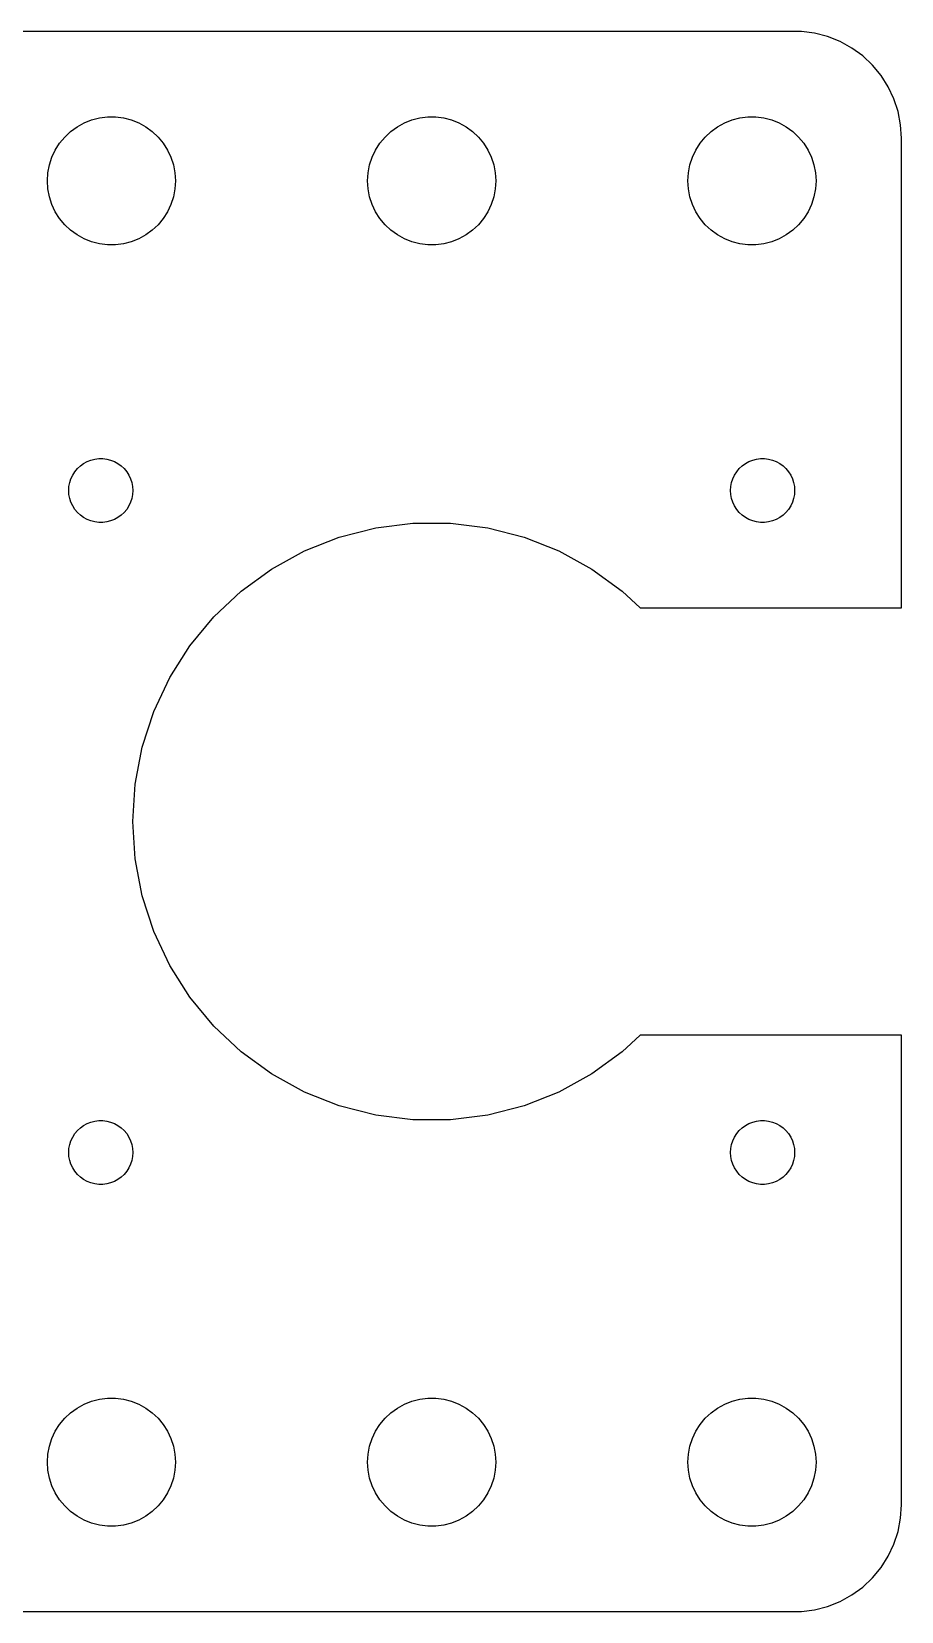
# Model space of a CAD drawing. Header units: metres. Extents: x -52 to 22, y -37 to 37.
# Drawn here: x -18.7 to 22, y -37 to 37 of the extents above; entities that cross this region are included whole.
import ezdxf

# ---------------------------------------------------------------- set-up
doc = ezdxf.new("R2010")
doc.units = ezdxf.units.M

msp = doc.modelspace()

# ---------------------------------------------------------------- linework, layer by layer
for p, q in [((17.3139, 36.9901), (-47.3139, 36.9901)), ((17.9369, 36.9114), (17.3139, 36.9901)), ((18.5451, 36.7553), (17.9369, 36.9114)), ((19.1289, 36.5241), (18.5451, 36.7553)), ((19.6791, 36.2216), (19.1289, 36.5241)), ((20.1871, 35.8526), (19.6791, 36.2216)), ((20.6448, 35.4227), (20.1871, 35.8526)), ((21.0451, 34.9389), (20.6448, 35.4227)), ((21.3815, 34.4088), (21.0451, 34.9389)), ((21.6489, 33.8406), (21.3815, 34.4088)), ((21.8429, 33.2434), (21.6489, 33.8406)), ((-16.6075, 32.533), (-16.2773, 32.7145)), ((-16.2773, 32.7145), (-15.927, 32.8532)), ((-15.927, 32.8532), (-15.5621, 32.9469)), ((-15.5621, 32.9469), (-15.1884, 32.9941)), ((-15.1884, 32.9941), (-14.8116, 32.9941)), ((-14.8116, 32.9941), (-14.4379, 32.9469)), ((-14.4379, 32.9469), (-14.0729, 32.8532)), ((-14.0729, 32.8532), (-13.7227, 32.7145)), ((-13.7227, 32.7145), (-13.3925, 32.533)), ((-1.60747, 32.533), (-1.27733, 32.7145)), ((-1.27733, 32.7145), (-0.92705, 32.8532)), ((-0.92705, 32.8532), (-0.56213, 32.9469)), ((-0.56213, 32.9469), (-0.18837, 32.9941)), ((-0.18837, 32.9941), (0.18837, 32.9941)), ((0.18837, 32.9941), (0.56213, 32.9469)), ((0.56213, 32.9469), (0.92705, 32.8532)), ((0.92705, 32.8532), (1.27733, 32.7145)), ((1.27733, 32.7145), (1.60747, 32.533)), ((13.3925, 32.533), (13.7227, 32.7145)), ((13.7227, 32.7145), (14.0729, 32.8532)), ((14.0729, 32.8532), (14.4379, 32.9469)), ((14.4379, 32.9469), (14.8116, 32.9941)), ((14.8116, 32.9941), (15.1884, 32.9941)), ((15.1884, 32.9941), (15.5621, 32.9469)), ((15.5621, 32.9469), (15.927, 32.8532)), ((15.927, 32.8532), (16.2773, 32.7145)), ((16.2773, 32.7145), (16.6075, 32.533)), ((21.9606, 32.6267), (21.8429, 33.2434)), ((22, 32), (21.9606, 32.6267)), ((-17.427, 31.7634), (-17.1869, 32.0536)), ((-17.1869, 32.0536), (-16.9123, 32.3115)), ((-16.9123, 32.3115), (-16.6075, 32.533)), ((-13.3925, 32.533), (-13.0877, 32.3115)), ((-13.0877, 32.3115), (-12.8131, 32.0536)), ((-12.8131, 32.0536), (-12.5729, 31.7634)), ((-2.42705, 31.7634), (-2.1869, 32.0536)), ((-2.1869, 32.0536), (-1.91226, 32.3115)), ((-1.91226, 32.3115), (-1.60747, 32.533)), ((1.60747, 32.533), (1.91226, 32.3115)), ((1.91226, 32.3115), (2.1869, 32.0536)), ((2.1869, 32.0536), (2.42705, 31.7634)), ((12.5729, 31.7634), (12.8131, 32.0536)), ((12.8131, 32.0536), (13.0877, 32.3115)), ((13.0877, 32.3115), (13.3925, 32.533)), ((16.6075, 32.533), (16.9123, 32.3115)), ((16.9123, 32.3115), (17.1869, 32.0536)), ((17.1869, 32.0536), (17.427, 31.7634)), ((22, 10), (22, 32)), ((-17.9057, 30.7461), (-17.7893, 31.1044)), ((-17.7893, 31.1044), (-17.6289, 31.4453)), ((-17.6289, 31.4453), (-17.427, 31.7634)), ((-12.5729, 31.7634), (-12.3711, 31.4453)), ((-12.3711, 31.4453), (-12.2107, 31.1044)), ((-12.2107, 31.1044), (-12.0942, 30.7461)), ((-2.90575, 30.7461), (-2.78932, 31.1044)), ((-2.78932, 31.1044), (-2.62891, 31.4453)), ((-2.62891, 31.4453), (-2.42705, 31.7634)), ((2.42705, 31.7634), (2.62891, 31.4453)), ((2.62891, 31.4453), (2.78932, 31.1044)), ((2.78932, 31.1044), (2.90575, 30.7461)), ((12.0942, 30.7461), (12.2107, 31.1044)), ((12.2107, 31.1044), (12.3711, 31.4453)), ((12.3711, 31.4453), (12.5729, 31.7634)), ((17.427, 31.7634), (17.6289, 31.4453)), ((17.6289, 31.4453), (17.7893, 31.1044)), ((17.7893, 31.1044), (17.9057, 30.7461)), ((-18, 30), (-17.9763, 30.376)), ((-17.9763, 30.376), (-17.9057, 30.7461)), ((-12.0942, 30.7461), (-12.0237, 30.376)), ((-12.0237, 30.376), (-12, 30)), ((-3, 30), (-2.97633, 30.376)), ((-2.97633, 30.376), (-2.90575, 30.7461)), ((2.90575, 30.7461), (2.97633, 30.376)), ((2.97633, 30.376), (3, 30)), ((12, 30), (12.0237, 30.376)), ((12.0237, 30.376), (12.0942, 30.7461)), ((17.9057, 30.7461), (17.9763, 30.376)), ((17.9763, 30.376), (18, 30)), ((-17.9763, 29.624), (-18, 30)), ((-17.9057, 29.2539), (-17.9763, 29.624)), ((-12.0237, 29.624), (-12.0942, 29.2539)), ((-12, 30), (-12.0237, 29.624)), ((-2.97633, 29.624), (-3, 30)), ((-2.90575, 29.2539), (-2.97633, 29.624)), ((2.97633, 29.624), (2.90575, 29.2539)), ((3, 30), (2.97633, 29.624)), ((12.0237, 29.624), (12, 30)), ((12.0942, 29.2539), (12.0237, 29.624)), ((17.9763, 29.624), (17.9057, 29.2539)), ((18, 30), (17.9763, 29.624)), ((-17.7893, 28.8956), (-17.9057, 29.2539)), ((-17.6289, 28.5547), (-17.7893, 28.8956)), ((-12.2107, 28.8956), (-12.3711, 28.5547)), ((-12.0942, 29.2539), (-12.2107, 28.8956)), ((-2.78932, 28.8956), (-2.90575, 29.2539)), ((-2.62891, 28.5547), (-2.78932, 28.8956)), ((2.78932, 28.8956), (2.62891, 28.5547)), ((2.90575, 29.2539), (2.78932, 28.8956)), ((12.2107, 28.8956), (12.0942, 29.2539)), ((12.3711, 28.5547), (12.2107, 28.8956)), ((17.7893, 28.8956), (17.6289, 28.5547)), ((17.9057, 29.2539), (17.7893, 28.8956)), ((-17.427, 28.2366), (-17.6289, 28.5547)), ((-17.1869, 27.9464), (-17.427, 28.2366)), ((-12.5729, 28.2366), (-12.8131, 27.9464)), ((-12.3711, 28.5547), (-12.5729, 28.2366)), ((-2.42705, 28.2366), (-2.62891, 28.5547)), ((-2.1869, 27.9464), (-2.42705, 28.2366)), ((2.42705, 28.2366), (2.1869, 27.9464)), ((2.62891, 28.5547), (2.42705, 28.2366)), ((12.5729, 28.2366), (12.3711, 28.5547)), ((12.8131, 27.9464), (12.5729, 28.2366)), ((17.427, 28.2366), (17.1869, 27.9464)), ((17.6289, 28.5547), (17.427, 28.2366)), ((-16.9123, 27.6884), (-17.1869, 27.9464)), ((-16.6075, 27.467), (-16.9123, 27.6884)), ((-16.2773, 27.2855), (-16.6075, 27.467)), ((-13.3925, 27.467), (-13.7227, 27.2855)), ((-13.0877, 27.6884), (-13.3925, 27.467)), ((-12.8131, 27.9464), (-13.0877, 27.6884)), ((-1.91226, 27.6884), (-2.1869, 27.9464)), ((-1.60747, 27.467), (-1.91226, 27.6884)), ((-1.27733, 27.2855), (-1.60747, 27.467)), ((1.60747, 27.467), (1.27733, 27.2855)), ((1.91226, 27.6884), (1.60747, 27.467)), ((2.1869, 27.9464), (1.91226, 27.6884)), ((13.0877, 27.6884), (12.8131, 27.9464)), ((13.3925, 27.467), (13.0877, 27.6884)), ((13.7227, 27.2855), (13.3925, 27.467)), ((16.6075, 27.467), (16.2773, 27.2855)), ((16.9123, 27.6884), (16.6075, 27.467)), ((17.1869, 27.9464), (16.9123, 27.6884)), ((-15.927, 27.1468), (-16.2773, 27.2855)), ((-15.5621, 27.0531), (-15.927, 27.1468)), ((-15.1884, 27.0059), (-15.5621, 27.0531)), ((-14.8116, 27.0059), (-15.1884, 27.0059)), ((-14.4379, 27.0531), (-14.8116, 27.0059)), ((-14.0729, 27.1468), (-14.4379, 27.0531)), ((-13.7227, 27.2855), (-14.0729, 27.1468)), ((-0.92705, 27.1468), (-1.27733, 27.2855)), ((-0.56213, 27.0531), (-0.92705, 27.1468)), ((-0.18837, 27.0059), (-0.56213, 27.0531)), ((0.18837, 27.0059), (-0.18837, 27.0059)), ((0.56213, 27.0531), (0.18837, 27.0059)), ((0.92705, 27.1468), (0.56213, 27.0531)), ((1.27733, 27.2855), (0.92705, 27.1468)), ((14.0729, 27.1468), (13.7227, 27.2855)), ((14.4379, 27.0531), (14.0729, 27.1468)), ((14.8116, 27.0059), (14.4379, 27.0531)), ((15.1884, 27.0059), (14.8116, 27.0059)), ((15.5621, 27.0531), (15.1884, 27.0059)), ((15.927, 27.1468), (15.5621, 27.0531)), ((16.2773, 27.2855), (15.927, 27.1468)), ((-16.8145, 16.2226), (-16.7135, 16.3817)), ((-16.7135, 16.3817), (-16.5934, 16.5268)), ((-16.5934, 16.5268), (-16.4561, 16.6558)), ((-16.4561, 16.6558), (-16.3037, 16.7665)), ((-16.3037, 16.7665), (-16.1387, 16.8572)), ((-16.1387, 16.8572), (-15.9635, 16.9266)), ((-15.9635, 16.9266), (-15.7811, 16.9734)), ((-15.7811, 16.9734), (-15.5942, 16.997)), ((-15.5942, 16.997), (-15.4058, 16.997)), ((-15.4058, 16.997), (-15.2189, 16.9734)), ((-15.2189, 16.9734), (-15.0365, 16.9266)), ((-15.0365, 16.9266), (-14.8613, 16.8572)), ((-14.8613, 16.8572), (-14.6963, 16.7665)), ((-14.6963, 16.7665), (-14.5439, 16.6558)), ((-14.5439, 16.6558), (-14.4065, 16.5268)), ((-14.4065, 16.5268), (-14.2865, 16.3817)), ((-14.2865, 16.3817), (-14.1855, 16.2226)), ((14.1855, 16.2226), (14.2865, 16.3817)), ((14.2865, 16.3817), (14.4065, 16.5268)), ((14.4065, 16.5268), (14.5439, 16.6558)), ((14.5439, 16.6558), (14.6963, 16.7665)), ((14.6963, 16.7665), (14.8613, 16.8572)), ((14.8613, 16.8572), (15.0365, 16.9266)), ((15.0365, 16.9266), (15.2189, 16.9734)), ((15.2189, 16.9734), (15.4058, 16.997)), ((15.4058, 16.997), (15.5942, 16.997)), ((15.5942, 16.997), (15.7811, 16.9734)), ((15.7811, 16.9734), (15.9635, 16.9266)), ((15.9635, 16.9266), (16.1387, 16.8572)), ((16.1387, 16.8572), (16.3037, 16.7665)), ((16.3037, 16.7665), (16.4561, 16.6558)), ((16.4561, 16.6558), (16.5934, 16.5268)), ((16.5934, 16.5268), (16.7135, 16.3817)), ((16.7135, 16.3817), (16.8145, 16.2226)), ((-17, 15.5), (-16.9882, 15.688)), ((-16.9882, 15.688), (-16.9529, 15.873)), ((-16.9529, 15.873), (-16.8947, 16.0522)), ((-16.8947, 16.0522), (-16.8145, 16.2226)), ((-14.1855, 16.2226), (-14.1053, 16.0522)), ((-14.1053, 16.0522), (-14.0471, 15.873)), ((-14.0471, 15.873), (-14.0118, 15.688)), ((-14.0118, 15.688), (-14, 15.5)), ((14, 15.5), (14.0118, 15.688)), ((14.0118, 15.688), (14.0471, 15.873)), ((14.0471, 15.873), (14.1053, 16.0522)), ((14.1053, 16.0522), (14.1855, 16.2226)), ((16.8145, 16.2226), (16.8947, 16.0522)), ((16.8947, 16.0522), (16.9529, 15.873)), ((16.9529, 15.873), (16.9882, 15.688)), ((16.9882, 15.688), (17, 15.5)), ((-16.9882, 15.312), (-17, 15.5)), ((-16.9529, 15.127), (-16.9882, 15.312)), ((-16.8947, 14.9478), (-16.9529, 15.127)), ((-16.8145, 14.7774), (-16.8947, 14.9478)), ((-14.1053, 14.9478), (-14.1855, 14.7774)), ((-14.0471, 15.127), (-14.1053, 14.9478)), ((-14.0118, 15.312), (-14.0471, 15.127)), ((-14, 15.5), (-14.0118, 15.312)), ((14.0118, 15.312), (14, 15.5)), ((14.0471, 15.127), (14.0118, 15.312)), ((14.1053, 14.9478), (14.0471, 15.127)), ((14.1855, 14.7774), (14.1053, 14.9478)), ((16.8947, 14.9478), (16.8145, 14.7774)), ((16.9529, 15.127), (16.8947, 14.9478)), ((16.9882, 15.312), (16.9529, 15.127)), ((17, 15.5), (16.9882, 15.312)), ((-16.7135, 14.6183), (-16.8145, 14.7774)), ((-16.5934, 14.4732), (-16.7135, 14.6183)), ((-16.4561, 14.3442), (-16.5934, 14.4732)), ((-16.3037, 14.2335), (-16.4561, 14.3442)), ((-16.1387, 14.1427), (-16.3037, 14.2335)), ((-15.9635, 14.0734), (-16.1387, 14.1427)), ((-15.7811, 14.0266), (-15.9635, 14.0734)), ((-15.0365, 14.0734), (-15.2189, 14.0266)), ((-14.8613, 14.1427), (-15.0365, 14.0734)), ((-14.6963, 14.2335), (-14.8613, 14.1427)), ((-14.5439, 14.3442), (-14.6963, 14.2335)), ((-14.4065, 14.4732), (-14.5439, 14.3442)), ((-14.2865, 14.6183), (-14.4065, 14.4732)), ((-14.1855, 14.7774), (-14.2865, 14.6183)), ((14.2865, 14.6183), (14.1855, 14.7774)), ((14.4065, 14.4732), (14.2865, 14.6183)), ((14.5439, 14.3442), (14.4065, 14.4732)), ((14.6963, 14.2335), (14.5439, 14.3442)), ((14.8613, 14.1427), (14.6963, 14.2335)), ((15.0365, 14.0734), (14.8613, 14.1427)), ((15.2189, 14.0266), (15.0365, 14.0734)), ((15.9635, 14.0734), (15.7811, 14.0266)), ((16.1387, 14.1427), (15.9635, 14.0734)), ((16.3037, 14.2335), (16.1387, 14.1427)), ((16.4561, 14.3442), (16.3037, 14.2335)), ((16.5934, 14.4732), (16.4561, 14.3442)), ((16.7135, 14.6183), (16.5934, 14.4732)), ((16.8145, 14.7774), (16.7135, 14.6183)), ((-15.5942, 14.0029), (-15.7811, 14.0266)), ((-15.4058, 14.0029), (-15.5942, 14.0029)), ((-15.2189, 14.0266), (-15.4058, 14.0029)), ((-4.32623, 13.3148), (-2.62334, 13.752)), ((-2.62334, 13.752), (-0.87906, 13.9724)), ((-0.87906, 13.9724), (0.87906, 13.9724)), ((0.87906, 13.9724), (2.62334, 13.752)), ((2.62334, 13.752), (4.32623, 13.3148)), ((15.4058, 14.0029), (15.2189, 14.0266)), ((15.5942, 14.0029), (15.4058, 14.0029)), ((15.7811, 14.0266), (15.5942, 14.0029)), ((-7.50157, 11.8206), (-5.96091, 12.6676)), ((-5.96091, 12.6676), (-4.32623, 13.3148)), ((4.32623, 13.3148), (5.96091, 12.6676)), ((5.96091, 12.6676), (7.50157, 11.8206)), ((-8.92393, 10.7872), (-7.50157, 11.8206)), ((7.50157, 11.8206), (8.92393, 10.7872)), ((-10.2056, 9.58365), (-8.92393, 10.7872)), ((8.92393, 10.7872), (9.76219, 10)), ((9.76219, 10), (22, 10)), ((-11.3262, 8.22899), (-10.2056, 9.58365)), ((-12.2683, 6.74454), (-11.3262, 8.22899)), ((-13.0169, 5.15373), (-12.2683, 6.74454)), ((-13.5602, 3.48164), (-13.0169, 5.15373)), ((-13.8896, 1.75465), (-13.5602, 3.48164)), ((-14, 0), (-13.8896, 1.75465)), ((-13.8896, -1.75465), (-14, 0)), ((-13.5602, -3.48164), (-13.8896, -1.75465)), ((-13.0169, -5.15373), (-13.5602, -3.48164)), ((-12.2683, -6.74454), (-13.0169, -5.15373)), ((-11.3262, -8.22899), (-12.2683, -6.74454)), ((-10.2056, -9.58365), (-11.3262, -8.22899)), ((-8.92393, -10.7872), (-10.2056, -9.58365)), ((9.76219, -10), (8.92393, -10.7872)), ((22, -10), (9.76219, -10)), ((22, -32), (22, -10)), ((-7.50157, -11.8206), (-8.92393, -10.7872)), ((8.92393, -10.7872), (7.50157, -11.8206)), ((-5.96091, -12.6676), (-7.50157, -11.8206)), ((7.50157, -11.8206), (5.96091, -12.6676)), ((-4.32623, -13.3148), (-5.96091, -12.6676)), ((-2.62334, -13.752), (-4.32623, -13.3148)), ((4.32623, -13.3148), (2.62334, -13.752)), ((5.96091, -12.6676), (4.32623, -13.3148)), ((-15.9635, -14.0734), (-15.7811, -14.0266)), ((-15.7811, -14.0266), (-15.5942, -14.0029)), ((-15.5942, -14.0029), (-15.4058, -14.0029)), ((-15.4058, -14.0029), (-15.2189, -14.0266)), ((-15.2189, -14.0266), (-15.0365, -14.0734)), ((-0.87906, -13.9724), (-2.62334, -13.752)), ((0.87906, -13.9724), (-0.87906, -13.9724)), ((2.62334, -13.752), (0.87906, -13.9724)), ((15.0365, -14.0734), (15.2189, -14.0266)), ((15.2189, -14.0266), (15.4058, -14.0029)), ((15.4058, -14.0029), (15.5942, -14.0029)), ((15.5942, -14.0029), (15.7811, -14.0266)), ((15.7811, -14.0266), (15.9635, -14.0734)), ((-16.8947, -14.9478), (-16.8145, -14.7774)), ((-16.8145, -14.7774), (-16.7135, -14.6183)), ((-16.7135, -14.6183), (-16.5934, -14.4732)), ((-16.5934, -14.4732), (-16.4561, -14.3442)), ((-16.4561, -14.3442), (-16.3037, -14.2335)), ((-16.3037, -14.2335), (-16.1387, -14.1427)), ((-16.1387, -14.1427), (-15.9635, -14.0734)), ((-15.0365, -14.0734), (-14.8613, -14.1427)), ((-14.8613, -14.1427), (-14.6963, -14.2335)), ((-14.6963, -14.2335), (-14.5439, -14.3442)), ((-14.5439, -14.3442), (-14.4065, -14.4732)), ((-14.4065, -14.4732), (-14.2865, -14.6183)), ((-14.2865, -14.6183), (-14.1855, -14.7774)), ((-14.1855, -14.7774), (-14.1053, -14.9478)), ((14.1053, -14.9478), (14.1855, -14.7774)), ((14.1855, -14.7774), (14.2865, -14.6183)), ((14.2865, -14.6183), (14.4065, -14.4732)), ((14.4065, -14.4732), (14.5439, -14.3442)), ((14.5439, -14.3442), (14.6963, -14.2335)), ((14.6963, -14.2335), (14.8613, -14.1427)), ((14.8613, -14.1427), (15.0365, -14.0734)), ((15.9635, -14.0734), (16.1387, -14.1427)), ((16.1387, -14.1427), (16.3037, -14.2335)), ((16.3037, -14.2335), (16.4561, -14.3442)), ((16.4561, -14.3442), (16.5934, -14.4732)), ((16.5934, -14.4732), (16.7135, -14.6183)), ((16.7135, -14.6183), (16.8145, -14.7774)), ((16.8145, -14.7774), (16.8947, -14.9478)), ((-17, -15.5), (-16.9882, -15.312)), ((-16.9882, -15.688), (-17, -15.5)), ((-16.9882, -15.312), (-16.9529, -15.127)), ((-16.9529, -15.127), (-16.8947, -14.9478)), ((-14.1053, -14.9478), (-14.0471, -15.127)), ((-14.0471, -15.127), (-14.0118, -15.312)), ((-14.0118, -15.312), (-14, -15.5)), ((-14, -15.5), (-14.0118, -15.688)), ((14, -15.5), (14.0118, -15.312)), ((14.0118, -15.688), (14, -15.5)), ((14.0118, -15.312), (14.0471, -15.127)), ((14.0471, -15.127), (14.1053, -14.9478)), ((16.8947, -14.9478), (16.9529, -15.127)), ((16.9529, -15.127), (16.9882, -15.312)), ((16.9882, -15.312), (17, -15.5)), ((17, -15.5), (16.9882, -15.688)), ((-16.9529, -15.873), (-16.9882, -15.688)), ((-16.8947, -16.0522), (-16.9529, -15.873)), ((-16.8145, -16.2226), (-16.8947, -16.0522)), ((-16.7135, -16.3817), (-16.8145, -16.2226)), ((-14.1855, -16.2226), (-14.2865, -16.3817)), ((-14.1053, -16.0522), (-14.1855, -16.2226)), ((-14.0471, -15.873), (-14.1053, -16.0522)), ((-14.0118, -15.688), (-14.0471, -15.873)), ((14.0471, -15.873), (14.0118, -15.688)), ((14.1053, -16.0522), (14.0471, -15.873)), ((14.1855, -16.2226), (14.1053, -16.0522)), ((14.2865, -16.3817), (14.1855, -16.2226)), ((16.8145, -16.2226), (16.7135, -16.3817)), ((16.8947, -16.0522), (16.8145, -16.2226)), ((16.9529, -15.873), (16.8947, -16.0522)), ((16.9882, -15.688), (16.9529, -15.873)), ((-16.5934, -16.5268), (-16.7135, -16.3817)), ((-16.4561, -16.6558), (-16.5934, -16.5268)), ((-16.3037, -16.7665), (-16.4561, -16.6558)), ((-16.1387, -16.8572), (-16.3037, -16.7665)), ((-15.9635, -16.9266), (-16.1387, -16.8572)), ((-15.7811, -16.9734), (-15.9635, -16.9266)), ((-15.5942, -16.997), (-15.7811, -16.9734)), ((-15.4058, -16.997), (-15.5942, -16.997)), ((-15.2189, -16.9734), (-15.4058, -16.997)), ((-15.0365, -16.9266), (-15.2189, -16.9734)), ((-14.8613, -16.8572), (-15.0365, -16.9266)), ((-14.6963, -16.7665), (-14.8613, -16.8572)), ((-14.5439, -16.6558), (-14.6963, -16.7665)), ((-14.4065, -16.5268), (-14.5439, -16.6558)), ((-14.2865, -16.3817), (-14.4065, -16.5268)), ((14.4065, -16.5268), (14.2865, -16.3817)), ((14.5439, -16.6558), (14.4065, -16.5268)), ((14.6963, -16.7665), (14.5439, -16.6558)), ((14.8613, -16.8572), (14.6963, -16.7665)), ((15.0365, -16.9266), (14.8613, -16.8572)), ((15.2189, -16.9734), (15.0365, -16.9266)), ((15.4058, -16.997), (15.2189, -16.9734)), ((15.5942, -16.997), (15.4058, -16.997)), ((15.7811, -16.9734), (15.5942, -16.997)), ((15.9635, -16.9266), (15.7811, -16.9734)), ((16.1387, -16.8572), (15.9635, -16.9266)), ((16.3037, -16.7665), (16.1387, -16.8572)), ((16.4561, -16.6558), (16.3037, -16.7665)), ((16.5934, -16.5268), (16.4561, -16.6558)), ((16.7135, -16.3817), (16.5934, -16.5268)), ((-16.6075, -27.467), (-16.2773, -27.2855)), ((-16.2773, -27.2855), (-15.927, -27.1468)), ((-15.927, -27.1468), (-15.5621, -27.0531)), ((-15.5621, -27.0531), (-15.1884, -27.0059)), ((-15.1884, -27.0059), (-14.8116, -27.0059)), ((-14.8116, -27.0059), (-14.4379, -27.0531)), ((-14.4379, -27.0531), (-14.0729, -27.1468)), ((-14.0729, -27.1468), (-13.7227, -27.2855)), ((-13.7227, -27.2855), (-13.3925, -27.467)), ((-1.60747, -27.467), (-1.27733, -27.2855)), ((-1.27733, -27.2855), (-0.92705, -27.1468)), ((-0.92705, -27.1468), (-0.56213, -27.0531)), ((-0.56213, -27.0531), (-0.18837, -27.0059)), ((-0.18837, -27.0059), (0.18837, -27.0059)), ((0.18837, -27.0059), (0.56213, -27.0531)), ((0.56213, -27.0531), (0.92705, -27.1468)), ((0.92705, -27.1468), (1.27733, -27.2855)), ((1.27733, -27.2855), (1.60747, -27.467)), ((13.3925, -27.467), (13.7227, -27.2855)), ((13.7227, -27.2855), (14.0729, -27.1468)), ((14.0729, -27.1468), (14.4379, -27.0531)), ((14.4379, -27.0531), (14.8116, -27.0059)), ((14.8116, -27.0059), (15.1884, -27.0059)), ((15.1884, -27.0059), (15.5621, -27.0531)), ((15.5621, -27.0531), (15.927, -27.1468)), ((15.927, -27.1468), (16.2773, -27.2855)), ((16.2773, -27.2855), (16.6075, -27.467)), ((-17.427, -28.2366), (-17.1869, -27.9464)), ((-17.1869, -27.9464), (-16.9123, -27.6884)), ((-16.9123, -27.6884), (-16.6075, -27.467)), ((-13.3925, -27.467), (-13.0877, -27.6884)), ((-13.0877, -27.6884), (-12.8131, -27.9464)), ((-12.8131, -27.9464), (-12.5729, -28.2366)), ((-2.42705, -28.2366), (-2.1869, -27.9464)), ((-2.1869, -27.9464), (-1.91226, -27.6884)), ((-1.91226, -27.6884), (-1.60747, -27.467)), ((1.60747, -27.467), (1.91226, -27.6884)), ((1.91226, -27.6884), (2.1869, -27.9464)), ((2.1869, -27.9464), (2.42705, -28.2366)), ((12.5729, -28.2366), (12.8131, -27.9464)), ((12.8131, -27.9464), (13.0877, -27.6884)), ((13.0877, -27.6884), (13.3925, -27.467)), ((16.6075, -27.467), (16.9123, -27.6884)), ((16.9123, -27.6884), (17.1869, -27.9464)), ((17.1869, -27.9464), (17.427, -28.2366)), ((-17.7893, -28.8956), (-17.6289, -28.5547)), ((-17.6289, -28.5547), (-17.427, -28.2366)), ((-12.5729, -28.2366), (-12.3711, -28.5547)), ((-12.3711, -28.5547), (-12.2107, -28.8956)), ((-2.78932, -28.8956), (-2.62891, -28.5547)), ((-2.62891, -28.5547), (-2.42705, -28.2366)), ((2.42705, -28.2366), (2.62891, -28.5547)), ((2.62891, -28.5547), (2.78932, -28.8956)), ((12.2107, -28.8956), (12.3711, -28.5547)), ((12.3711, -28.5547), (12.5729, -28.2366)), ((17.427, -28.2366), (17.6289, -28.5547)), ((17.6289, -28.5547), (17.7893, -28.8956)), ((-17.9763, -29.624), (-17.9057, -29.2539)), ((-17.9057, -29.2539), (-17.7893, -28.8956)), ((-12.2107, -28.8956), (-12.0942, -29.2539)), ((-12.0942, -29.2539), (-12.0237, -29.624)), ((-2.97633, -29.624), (-2.90575, -29.2539)), ((-2.90575, -29.2539), (-2.78932, -28.8956)), ((2.78932, -28.8956), (2.90575, -29.2539)), ((2.90575, -29.2539), (2.97633, -29.624)), ((12.0237, -29.624), (12.0942, -29.2539)), ((12.0942, -29.2539), (12.2107, -28.8956)), ((17.7893, -28.8956), (17.9057, -29.2539)), ((17.9057, -29.2539), (17.9763, -29.624)), ((-18, -30), (-17.9763, -29.624)), ((-17.9763, -30.376), (-18, -30)), ((-12.0237, -29.624), (-12, -30)), ((-12, -30), (-12.0237, -30.376)), ((-3, -30), (-2.97633, -29.624)), ((-2.97633, -30.376), (-3, -30)), ((2.97633, -29.624), (3, -30)), ((3, -30), (2.97633, -30.376)), ((12, -30), (12.0237, -29.624)), ((12.0237, -30.376), (12, -30)), ((17.9763, -29.624), (18, -30)), ((18, -30), (17.9763, -30.376)), ((-17.9057, -30.7461), (-17.9763, -30.376)), ((-17.7893, -31.1044), (-17.9057, -30.7461)), ((-12.0942, -30.7461), (-12.2107, -31.1044)), ((-12.0237, -30.376), (-12.0942, -30.7461)), ((-2.90575, -30.7461), (-2.97633, -30.376)), ((-2.78932, -31.1044), (-2.90575, -30.7461)), ((2.90575, -30.7461), (2.78932, -31.1044)), ((2.97633, -30.376), (2.90575, -30.7461)), ((12.0942, -30.7461), (12.0237, -30.376)), ((12.2107, -31.1044), (12.0942, -30.7461)), ((17.9057, -30.7461), (17.7893, -31.1044)), ((17.9763, -30.376), (17.9057, -30.7461)), ((-17.6289, -31.4453), (-17.7893, -31.1044)), ((-17.427, -31.7634), (-17.6289, -31.4453)), ((-17.1869, -32.0536), (-17.427, -31.7634)), ((-12.5729, -31.7634), (-12.8131, -32.0536)), ((-12.3711, -31.4453), (-12.5729, -31.7634)), ((-12.2107, -31.1044), (-12.3711, -31.4453)), ((-2.62891, -31.4453), (-2.78932, -31.1044)), ((-2.42705, -31.7634), (-2.62891, -31.4453)), ((-2.1869, -32.0536), (-2.42705, -31.7634)), ((2.42705, -31.7634), (2.1869, -32.0536)), ((2.62891, -31.4453), (2.42705, -31.7634)), ((2.78932, -31.1044), (2.62891, -31.4453)), ((12.3711, -31.4453), (12.2107, -31.1044)), ((12.5729, -31.7634), (12.3711, -31.4453)), ((12.8131, -32.0536), (12.5729, -31.7634)), ((17.427, -31.7634), (17.1869, -32.0536)), ((17.6289, -31.4453), (17.427, -31.7634)), ((17.7893, -31.1044), (17.6289, -31.4453)), ((-16.9123, -32.3115), (-17.1869, -32.0536)), ((-16.6075, -32.533), (-16.9123, -32.3115)), ((-16.2773, -32.7145), (-16.6075, -32.533)), ((-13.3925, -32.533), (-13.7227, -32.7145)), ((-13.0877, -32.3115), (-13.3925, -32.533)), ((-12.8131, -32.0536), (-13.0877, -32.3115)), ((-1.91226, -32.3115), (-2.1869, -32.0536)), ((-1.60747, -32.533), (-1.91226, -32.3115)), ((-1.27733, -32.7145), (-1.60747, -32.533)), ((1.60747, -32.533), (1.27733, -32.7145)), ((1.91226, -32.3115), (1.60747, -32.533)), ((2.1869, -32.0536), (1.91226, -32.3115)), ((13.0877, -32.3115), (12.8131, -32.0536)), ((13.3925, -32.533), (13.0877, -32.3115)), ((13.7227, -32.7145), (13.3925, -32.533)), ((16.6075, -32.533), (16.2773, -32.7145)), ((16.9123, -32.3115), (16.6075, -32.533)), ((17.1869, -32.0536), (16.9123, -32.3115)), ((21.9606, -32.6267), (22, -32)), ((-15.927, -32.8532), (-16.2773, -32.7145)), ((-15.5621, -32.9469), (-15.927, -32.8532)), ((-15.1884, -32.9941), (-15.5621, -32.9469)), ((-14.8116, -32.9941), (-15.1884, -32.9941)), ((-14.4379, -32.9469), (-14.8116, -32.9941)), ((-14.0729, -32.8532), (-14.4379, -32.9469)), ((-13.7227, -32.7145), (-14.0729, -32.8532)), ((-0.92705, -32.8532), (-1.27733, -32.7145)), ((-0.56213, -32.9469), (-0.92705, -32.8532)), ((-0.18837, -32.9941), (-0.56213, -32.9469)), ((0.18837, -32.9941), (-0.18837, -32.9941)), ((0.56213, -32.9469), (0.18837, -32.9941)), ((0.92705, -32.8532), (0.56213, -32.9469)), ((1.27733, -32.7145), (0.92705, -32.8532)), ((14.0729, -32.8532), (13.7227, -32.7145)), ((14.4379, -32.9469), (14.0729, -32.8532)), ((14.8116, -32.9941), (14.4379, -32.9469)), ((15.1884, -32.9941), (14.8116, -32.9941)), ((15.5621, -32.9469), (15.1884, -32.9941)), ((15.927, -32.8532), (15.5621, -32.9469)), ((16.2773, -32.7145), (15.927, -32.8532)), ((21.6489, -33.8406), (21.8429, -33.2434)), ((21.8429, -33.2434), (21.9606, -32.6267)), ((21.3815, -34.4088), (21.6489, -33.8406)), ((21.0451, -34.9389), (21.3815, -34.4088)), ((20.1871, -35.8526), (20.6448, -35.4227)), ((20.6448, -35.4227), (21.0451, -34.9389)), ((19.1289, -36.5241), (19.6791, -36.2216)), ((19.6791, -36.2216), (20.1871, -35.8526)), ((-47.3139, -36.9901), (17.3139, -36.9901)), ((17.3139, -36.9901), (17.9369, -36.9114)), ((17.9369, -36.9114), (18.5451, -36.7553)), ((18.5451, -36.7553), (19.1289, -36.5241))]:
    msp.add_line(p, q)

doc.saveas('drawing.dxf')
